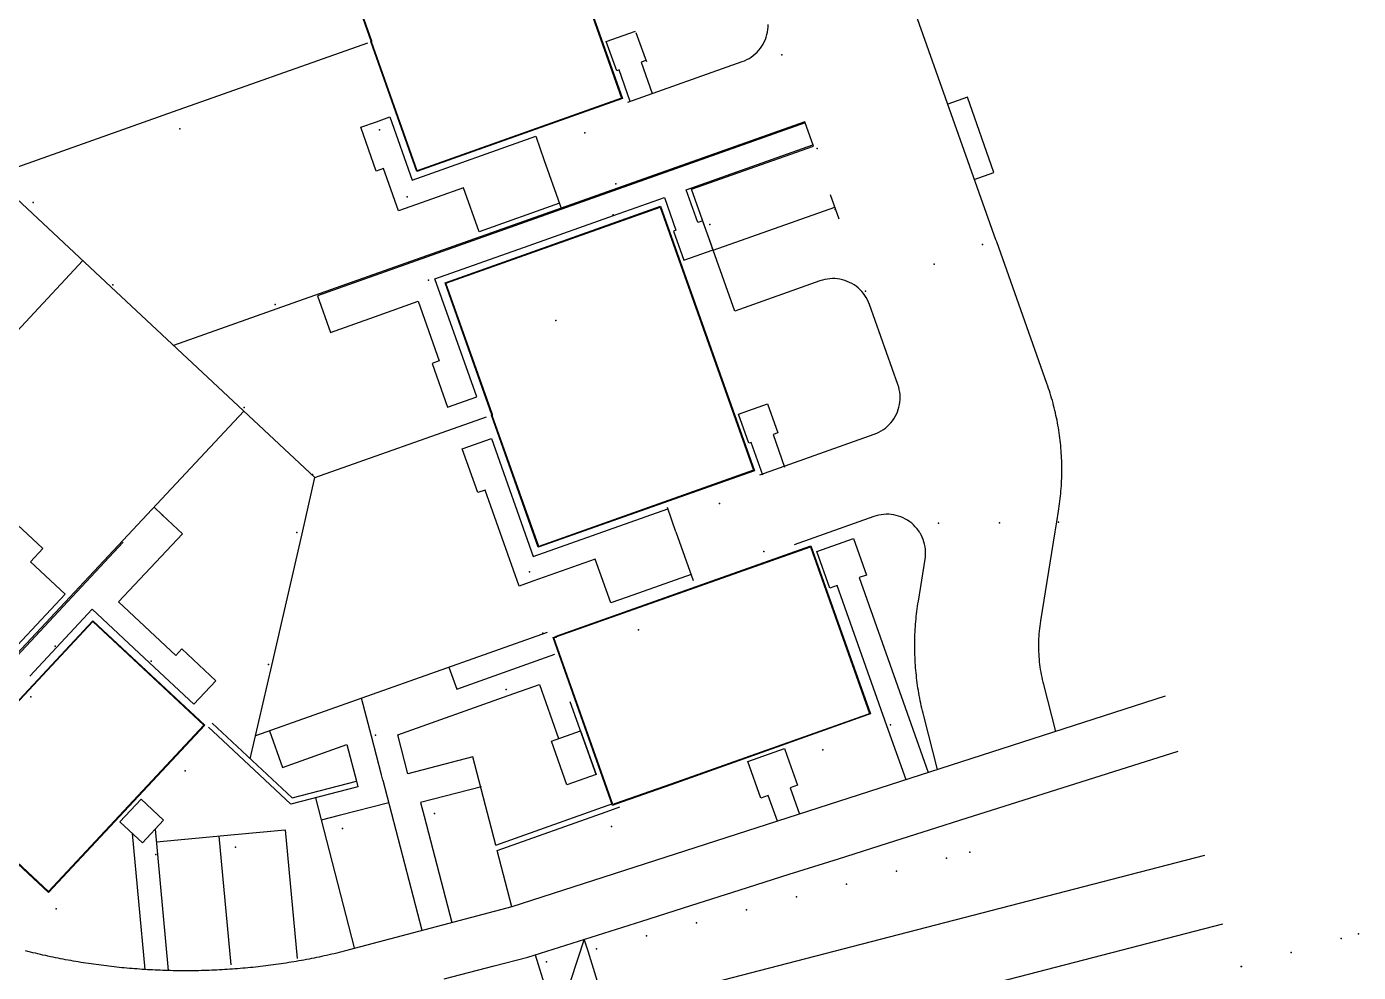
# Model space of a CAD drawing. Extents: x 0 to 368707, y -1 to 358204.
# Drawn here: x 368386.2 to 368437.7, y 357756.5 to 357793.1 of the extents above; entities that cross this region are included whole.
import ezdxf

# ---------------------------------------------------------------- set-up
doc = ezdxf.new("R2010")
doc.units = 0
doc.header["$MEASUREMENT"] = 0
for name, color, linetype in [('3D_LINES', 3, 'Continuous'), ('3D_Points', 1, 'Continuous'), ('PLOTS EXTERNAL LEVEL', 6, 'Continuous'), ('PLOTS FFL', 5, 'Continuous')]:
    doc.layers.add(name, color=color, linetype=linetype)

msp = doc.modelspace()

# ---------------------------------------------------------------- linework, layer by layer
at = {"layer": '3D_LINES'}
for points in [[(368426.042, 357765.847, 53.625), (368425.572, 357767.66, 53.625), (368425.548, 357767.757, 53.625), (368425.525, 357767.854, 53.625), (368425.505, 357767.951, 53.625), (368425.485, 357768.048, 53.625), (368425.468, 357768.146, 53.625), (368425.452, 357768.244, 53.625), (368425.437, 357768.342, 53.625), (368425.424, 357768.44, 53.625), (368425.413, 357768.539, 53.625), (368425.404, 357768.638, 53.625), (368425.396, 357768.737, 53.625), (368425.389, 357768.836, 53.625), (368425.385, 357768.935, 53.625), (368425.382, 357769.034, 53.625), (368425.381, 357769.134, 53.625), (368425.381, 357769.233, 53.625), (368425.383, 357769.332, 53.625), (368425.386, 357769.431, 53.625), (368425.392, 357769.531, 53.625), (368425.398, 357769.63, 53.625), (368425.407, 357769.728, 53.625), (368425.417, 357769.827, 53.625), (368425.429, 357769.926, 53.625), (368425.442, 357770.024, 53.625), (368425.457, 357770.122, 53.625), (368426.014, 357773.567, 53.625), (368426.078, 357773.961, 53.625), (368426.144, 357774.371, 53.625), (368426.159, 357774.468, 53.625), (368426.174, 357774.565, 53.625), (368426.187, 357774.662, 53.625), (368426.199, 357774.76, 53.625), (368426.211, 357774.857, 53.625), (368426.221, 357774.955, 53.625), (368426.23, 357775.053, 53.625), (368426.239, 357775.151, 53.625), (368426.247, 357775.249, 53.625), (368426.253, 357775.347, 53.625), (368426.259, 357775.445, 53.625), (368426.263, 357775.543, 53.625), (368426.267, 357775.641, 53.625), (368426.27, 357775.739, 53.625), (368426.271, 357775.837, 53.625), (368426.272, 357775.936, 53.625), (368426.272, 357776.034, 53.625), (368426.271, 357776.132, 53.625), (368426.269, 357776.23, 53.625), (368426.266, 357776.328, 53.625), (368426.262, 357776.427, 53.625), (368426.257, 357776.525, 53.625), (368426.251, 357776.623, 53.625), (368426.244, 357776.721, 53.625), (368426.236, 357776.819, 53.625), (368426.227, 357776.916, 53.625), (368426.217, 357777.014, 53.625), (368426.207, 357777.112, 53.625), (368426.195, 357777.209, 53.625), (368426.182, 357777.307, 53.625), (368426.168, 357777.404, 53.625), (368426.154, 357777.501, 53.625), (368426.138, 357777.598, 53.625), (368426.122, 357777.695, 53.625), (368426.104, 357777.792, 53.625), (368426.086, 357777.888, 53.625), (368426.067, 357777.984, 53.625), (368426.046, 357778.081, 53.625), (368426.025, 357778.177, 53.625), (368426.003, 357778.272, 53.625), (368425.98, 357778.368, 53.625), (368425.956, 357778.463, 53.625), (368425.931, 357778.558, 53.625), (368425.905, 357778.653, 53.625), (368425.878, 357778.747, 53.625), (368425.85, 357778.841, 53.625), (368425.822, 357778.935, 53.625), (368425.792, 357779.029, 53.627), (368425.761, 357779.122, 53.629), (368425.73, 357779.215, 53.631), (368425.698, 357779.308, 53.633), (368423.752, 357784.795, 53.75), (368423.723, 357784.878, 53.75), (368420.405, 357794.237, 53.875)], [(368409.474, 357790.199, 53.75), (368413.904, 357791.77, 53.875), (368413.996, 357791.805, 53.875), (368414.085, 357791.847, 53.875), (368414.171, 357791.894, 53.875), (368414.253, 357791.947, 53.875), (368414.332, 357792.006, 53.875), (368414.407, 357792.069, 53.875), (368414.478, 357792.137, 53.875), (368414.544, 357792.21, 53.875), (368414.605, 357792.286, 53.875), (368414.661, 357792.367, 53.875), (368414.712, 357792.451, 53.875), (368414.757, 357792.538, 53.875), (368414.797, 357792.628, 53.875), (368414.83, 357792.72, 53.875), (368414.857, 357792.815, 53.875), (368414.878, 357792.91, 53.875), (368414.893, 357793.008, 53.875), (368414.901, 357793.105, 53.85), (368414.903, 357793.203, 53.85)], [(368409.569, 357790.233, 53.75), (368409.138, 357791.448, 53.75), (368409.043, 357791.415, 53.75), (368408.642, 357792.546, 53.75), (368409.773, 357792.947, 53.95)], [(368409.79, 357792.9, 53.95), (368409.84, 357792.758, 53.95), (368410.141, 357791.91, 53.75), (368410.191, 357791.769, 53.75)], [(368384.871, 357787.349, 53.7), (368391.893, 357789.839, 53.725), (368399.406, 357792.502, 53.75)], [(368410.174, 357791.816, 53.75), (368409.986, 357791.749, 53.75), (368410.417, 357790.533, 53.75)], [(368422.885, 357787.207, 53.75), (368423.646, 357787.473, 53.75), (368422.622, 357790.394, 53.875), (368421.862, 357790.128, 53.875)], [(368381.934, 357790.095, 53.75), (368382.722, 357789.358, 53.75), (368386.228, 357786.08, 53.7), (368389.464, 357783.055, 53.65), (368397.363, 357775.67, 53.7)], [(368406.828, 357786.29, 53.65), (368403.718, 357785.188, 53.65), (368403.117, 357786.884, 53.75), (368401.07, 357786.159, 53.75), (368400.6, 357785.992, 53.75), (368400.019, 357787.632, 53.75), (368399.736, 357787.532, 53.75), (368399.135, 357789.228, 53.75), (368399.747, 357789.445, 53.75), (368400.266, 357789.629, 53.75), (368401.131, 357787.188, 53.75), (368405.91, 357788.882, 53.75), (368406.081, 357788.398, 53.75), (368406.227, 357787.987, 53.75)], [(368416.337, 357789.396, 53.82), (368397.468, 357782.707, 53.725), (368397.969, 357781.293, 53.725), (368399.666, 357781.894, 53.65), (368401.362, 357782.496, 53.65), (368402.178, 357780.193, 53.65), (368401.896, 357780.093, 53.65), (368402.497, 357778.396, 53.65), (368403.628, 357778.797, 53.8), (368402.01, 357783.362, 53.65), (368405.662, 357784.657, 53.8), (368408.915, 357785.81, 53.65), (368410.889, 357786.51, 53.65), (368411.336, 357785.247, 53.65), (368411.242, 357785.213, 53.65), (368411.643, 357784.082, 53.65), (368412.774, 357784.483, 53.65)], [(368414.585, 357775.783, 53.65), (368419.015, 357777.354, 53.625), (368419.106, 357777.389, 53.625), (368419.195, 357777.431, 53.625), (368419.281, 357777.479, 53.625), (368419.364, 357777.532, 53.625), (368419.443, 357777.59, 53.625), (368419.518, 357777.653, 53.625), (368419.589, 357777.721, 53.625), (368419.655, 357777.794, 53.625), (368419.716, 357777.87, 53.625), (368419.772, 357777.951, 53.625), (368419.823, 357778.035, 53.625), (368419.868, 357778.122, 53.625), (368419.907, 357778.212, 53.625), (368419.941, 357778.304, 53.625), (368419.968, 357778.399, 53.75), (368419.989, 357778.495, 53.75), (368420.003, 357778.592, 53.75), (368420.012, 357778.689, 53.75), (368420.014, 357778.788, 53.75), (368420.009, 357778.886, 53.75), (368419.998, 357778.983, 53.75), (368419.981, 357779.08, 53.75), (368419.957, 357779.175, 53.75), (368419.928, 357779.269, 53.75), (368418.827, 357782.374, 53.75), (368418.791, 357782.466, 53.75), (368418.749, 357782.554, 53.75), (368418.702, 357782.64, 53.75), (368418.649, 357782.723, 53.75), (368418.59, 357782.802, 53.75), (368418.527, 357782.877, 53.75), (368418.459, 357782.948, 53.75), (368418.387, 357783.014, 53.75), (368418.31, 357783.075, 53.75), (368418.229, 357783.131, 53.75), (368418.145, 357783.182, 53.75), (368418.058, 357783.227, 53.75), (368417.968, 357783.266, 53.75), (368417.876, 357783.3, 53.75), (368417.781, 357783.327, 53.75), (368417.686, 357783.348, 53.75), (368417.589, 357783.363, 53.75), (368417.491, 357783.371, 53.75), (368417.393, 357783.373, 53.75), (368417.295, 357783.368, 53.75), (368417.197, 357783.357, 53.75), (368417.1, 357783.34, 53.75), (368417.005, 357783.317, 53.75), (368416.912, 357783.287, 53.75), (368413.613, 357782.117, 53.65), (368411.942, 357786.83, 53.65), (368416.655, 357788.501, 53.82), (368416.321, 357789.443, 53.82), (368409.073, 357786.874, 53.65), (368406.895, 357786.102, 53.65)], [(368412.373, 357785.614, 53.65), (368412.185, 357785.547, 53.65), (368411.737, 357786.81, 53.65), (368416.638, 357788.548, 53.82)], [(368406.227, 357787.987, 53.75), (368406.912, 357786.055, 53.65)], [(368417.657, 357785.673, 53.8), (368417.323, 357786.616, 53.8)], [(368406.895, 357786.102, 53.65), (368395.887, 357782.199, 53.725), (368391.894, 357780.784, 53.65)], [(368412.777, 357784.474, 53.65), (368417.49, 357786.144, 53.8)], [(368412.757, 357784.53, 53.65), (368412.707, 357784.672, 53.65), (368412.407, 357785.52, 53.65), (368412.356, 357785.661, 53.65)], [(368388.379, 357784.069, 53.65), (368384.442, 357779.857, 53.6), (368381.383, 357776.585, 53.6)], [(368414.696, 357775.769, 53.65), (368414.248, 357777.032, 53.65), (368414.154, 357776.999, 53.65), (368413.753, 357778.13, 53.65), (368414.884, 357778.531, 53.65), (368415.285, 357777.4, 53.65), (368415.097, 357777.333, 53.65), (368415.544, 357776.07, 53.65)], [(368384.176, 357770.004, 53.6), (368385.637, 357768.638, 53.6), (368394.614, 357778.24, 53.7)], [(368394.861, 357764.792, 53.45), (368395.692, 357768.405, 53.5), (368396.864, 357773.498, 53.7), (368397.363, 357775.67, 53.7), (368404.008, 357778.025, 53.8)], [(368411.922, 357771.922, 53.7), (368409.445, 357771.043, 53.7), (368408.812, 357770.819, 53.7), (368408.211, 357772.515, 53.65), (368405.796, 357771.66, 53.65), (368405.27, 357771.473, 53.65), (368403.952, 357775.189, 53.65), (368403.67, 357775.089, 53.65), (368403.068, 357776.786, 53.65), (368404.199, 357777.187, 53.65), (368405.817, 357772.622, 53.65), (368411.02, 357774.466, 53.65)], [(368385.477, 357768.788, 53.6), (368387.697, 357771.162, 53.45), (368386.359, 357772.412, 53.6), (368386.837, 357772.923, 53.6), (368385.469, 357774.202, 53.6), (368385.674, 357774.421, 53.6), (368384.359, 357775.651, 53.6), (368383.573, 357774.81, 53.6), (368383.54, 357774.774, 53.6), (368385.565, 357772.881, 53.6), (368384.271, 357771.496, 53.6), (368379.439, 357766.328, 53.6)], [(368391.137, 357774.521, 53.5), (368391.466, 357774.213, 53.5), (368392.233, 357773.496, 53.5), (368391.003, 357772.181, 53.5), (368389.765, 357770.857, 53.45), (368391.98, 357768.785, 53.45), (368392.219, 357769.041, 53.45), (368393.534, 357767.812, 53.5), (368392.681, 357766.899, 53.45), (368390.966, 357768.502, 53.45), (368388.748, 357770.575, 53.45), (368387.363, 357769.093, 53.45), (368386.331, 357767.989, 53.6)], [(368411.338, 357773.571, 53.65), (368411.004, 357774.513, 53.65)], [(368421.466, 357764.371, 53.45), (368420.925, 357766.457, 53.45), (368420.901, 357766.553, 53.45), (368420.877, 357766.65, 53.45), (368420.855, 357766.746, 53.45), (368420.833, 357766.843, 53.45), (368420.812, 357766.94, 53.45), (368420.792, 357767.038, 53.45), (368420.773, 357767.135, 53.45), (368420.755, 357767.233, 53.45), (368420.737, 357767.33, 53.45), (368420.721, 357767.428, 53.45), (368420.705, 357767.526, 53.45), (368420.691, 357767.625, 53.45), (368420.677, 357767.723, 53.45), (368420.664, 357767.821, 53.45), (368420.652, 357767.92, 53.45), (368420.641, 357768.019, 53.45), (368420.631, 357768.117, 53.45), (368420.622, 357768.216, 53.45), (368420.614, 357768.315, 53.45), (368420.607, 357768.414, 53.45), (368420.6, 357768.513, 53.45), (368420.595, 357768.612, 53.45), (368420.59, 357768.712, 53.45), (368420.586, 357768.811, 53.45), (368420.583, 357768.91, 53.45), (368420.582, 357769.009, 53.45), (368420.581, 357769.109, 53.45), (368420.581, 357769.208, 53.45), (368420.581, 357769.307, 53.45), (368420.583, 357769.406, 53.45), (368420.586, 357769.506, 53.45), (368420.589, 357769.605, 53.45), (368420.594, 357769.704, 53.45), (368420.599, 357769.803, 53.45), (368420.606, 357769.902, 53.45), (368420.613, 357770.001, 53.625), (368420.621, 357770.1, 53.625), (368420.63, 357770.199, 53.625), (368420.64, 357770.298, 53.625), (368420.651, 357770.397, 53.625), (368420.663, 357770.495, 53.625), (368420.675, 357770.594, 53.625), (368420.689, 357770.692, 53.625), (368420.703, 357770.79, 53.625), (368420.719, 357770.888, 53.625), (368420.981, 357772.512, 53.625), (368420.994, 357772.608, 53.625), (368421, 357772.705, 53.625), (368421, 357772.802, 53.625), (368420.993, 357772.899, 53.625), (368420.981, 357772.995, 53.625), (368420.962, 357773.091, 53.625), (368420.937, 357773.185, 53.625), (368420.906, 357773.277, 53.625), (368420.869, 357773.366, 53.625), (368420.826, 357773.454, 53.625), (368420.798, 357773.503, 53.625), (368420.778, 357773.538, 53.625), (368420.724, 357773.619, 53.625), (368420.666, 357773.696, 53.625), (368420.602, 357773.77, 53.625), (368420.534, 357773.839, 53.625), (368420.461, 357773.903, 53.625), (368420.385, 357773.963, 53.625), (368420.305, 357774.018, 53.625), (368420.221, 357774.067, 53.625), (368420.134, 357774.111, 53.625), (368420.045, 357774.149, 53.625), (368419.953, 357774.181, 53.625), (368419.86, 357774.208, 53.625), (368419.765, 357774.228, 53.625), (368419.669, 357774.242, 53.625), (368419.572, 357774.25, 53.625), (368419.475, 357774.251, 53.625), (368419.378, 357774.246, 53.625), (368419.282, 357774.235, 53.625), (368419.186, 357774.218, 53.625), (368419.092, 357774.195, 53.625), (368418.999, 357774.165, 53.625), (368415.906, 357773.069, 53.55)], [(368389.944, 357773.172, 53.5), (368381.699, 357764.352, 53.5)], [(368411.338, 357773.571, 53.65), (368412.006, 357771.686, 53.7)], [(368420.243, 357763.976, 53.45), (368419.505, 357766.058, 53.45), (368417.577, 357771.499, 53.55), (368417.294, 357771.398, 53.55), (368416.793, 357772.812, 53.55), (368418.206, 357773.313, 53.625), (368418.708, 357771.9, 53.625), (368418.425, 357771.799, 53.625), (368421.1, 357764.253, 53.45)], [(368406.349, 357769.68, 53.55), (368395.065, 357765.68, 53.5)], [(368402.553, 357768.335, 53.55), (368402.854, 357767.487, 53.55), (368406.65, 357768.832, 53.55)], [(368400.962, 357764.211, 53.5), (368400.57, 357765.722, 53.55), (368404.844, 357767.237, 53.55), (368406.055, 357767.666, 53.55), (368406.797, 357765.574, 53.55)], [(368430.274, 357767.212, 53.359), (368404.983, 357759.054, 53.359), (368398.691, 357757.389, 53.308), (368398.594, 357757.364, 53.308), (368398.498, 357757.34, 53.308), (368398.401, 357757.316, 53.308), (368398.304, 357757.292, 53.308), (368398.207, 357757.269, 53.308), (368398.11, 357757.246, 53.308), (368398.013, 357757.224, 53.308), (368397.915, 357757.201, 53.308), (368397.818, 357757.18, 53.308), (368397.721, 357757.158, 53.308), (368397.623, 357757.137, 53.308), (368397.526, 357757.117, 53.308), (368397.428, 357757.097, 53.308), (368397.33, 357757.077, 53.308), (368397.232, 357757.057, 53.307), (368397.135, 357757.038, 53.307), (368397.037, 357757.02, 53.307), (368396.939, 357757.001, 53.307), (368396.84, 357756.983, 53.307), (368396.742, 357756.966, 53.307), (368396.644, 357756.949, 53.307), (368396.546, 357756.932, 53.307), (368396.447, 357756.916, 53.307), (368396.349, 357756.9, 53.307), (368396.25, 357756.884, 53.307), (368396.152, 357756.869, 53.307), (368396.053, 357756.854, 53.307), (368395.955, 357756.84, 53.307), (368395.856, 357756.826, 53.307), (368395.757, 357756.812, 53.307), (368395.658, 357756.799, 53.307), (368395.559, 357756.786, 53.312), (368395.46, 357756.774, 53.312), (368395.361, 357756.762, 53.312), (368395.262, 357756.75, 53.312), (368395.163, 357756.739, 53.312), (368395.064, 357756.728, 53.312), (368394.965, 357756.717, 53.312), (368394.866, 357756.707, 53.312), (368394.766, 357756.698, 53.312), (368394.667, 357756.688, 53.312), (368394.568, 357756.679, 53.312), (368394.469, 357756.671, 53.312), (368394.369, 357756.663, 53.312), (368394.27, 357756.655, 53.312), (368394.17, 357756.648, 53.312), (368394.071, 357756.641, 53.312), (368393.971, 357756.634, 53.312), (368393.872, 357756.628, 53.322), (368393.772, 357756.622, 53.322), (368393.673, 357756.617, 53.322), (368393.573, 357756.612, 53.322), (368393.473, 357756.607, 53.322), (368393.374, 357756.603, 53.322), (368393.274, 357756.599, 53.322), (368393.174, 357756.596, 53.322), (368393.075, 357756.593, 53.322), (368392.975, 357756.59, 53.322), (368392.875, 357756.588, 53.322), (368392.776, 357756.586, 53.322), (368392.676, 357756.585, 53.322), (368392.576, 357756.584, 53.322), (368392.477, 357756.583, 53.322), (368392.377, 357756.583, 53.322), (368392.277, 357756.583, 53.322), (368392.177, 357756.583, 53.336), (368392.078, 357756.584, 53.336), (368391.978, 357756.586, 53.336), (368391.878, 357756.587, 53.336), (368391.779, 357756.589, 53.336), (368391.679, 357756.592, 53.336), (368391.579, 357756.595, 53.336), (368391.479, 357756.598, 53.336), (368391.38, 357756.602, 53.336), (368391.28, 357756.606, 53.336), (368391.181, 357756.61, 53.336), (368391.081, 357756.615, 53.336), (368390.981, 357756.62, 53.336), (368390.882, 357756.626, 53.336), (368390.782, 357756.632, 53.336), (368390.683, 357756.638, 53.336), (368390.583, 357756.645, 53.356), (368390.484, 357756.653, 53.356), (368390.384, 357756.66, 53.356), (368390.285, 357756.668, 53.356), (368390.186, 357756.677, 53.356), (368390.086, 357756.685, 53.356), (368389.987, 357756.694, 53.356), (368389.888, 357756.704, 53.356), (368389.788, 357756.714, 53.356), (368389.689, 357756.724, 53.356), (368389.59, 357756.735, 53.356), (368389.491, 357756.746, 53.356), (368389.392, 357756.758, 53.356), (368389.293, 357756.77, 53.356), (368389.194, 357756.782, 53.356), (368389.095, 357756.795, 53.356), (368388.996, 357756.808, 53.356), (368388.897, 357756.821, 53.38), (368388.799, 357756.835, 53.38), (368388.7, 357756.849, 53.38), (368388.601, 357756.864, 53.38), (368388.503, 357756.879, 53.38), (368388.404, 357756.895, 53.45), (368388.306, 357756.91, 53.45), (368388.207, 357756.927, 53.45), (368388.109, 357756.943, 53.45), (368388.011, 357756.96, 53.45), (368387.913, 357756.977, 53.45), (368387.814, 357756.995, 53.45), (368387.716, 357757.013, 53.45), (368387.618, 357757.032, 53.45), (368387.521, 357757.051, 53.45), (368387.423, 357757.07, 53.45), (368387.325, 357757.09, 53.45), (368387.227, 357757.11, 53.45), (368387.13, 357757.13, 53.45), (368387.032, 357757.151, 53.45), (368386.951, 357757.169, 53.45), (368386.935, 357757.172, 53.45), (368386.837, 357757.194, 53.45), (368386.74, 357757.216, 53.45), (368386.643, 357757.238, 53.45), (368386.546, 357757.261, 53.45), (368386.449, 357757.284, 53.45), (368386.352, 357757.308, 53.45), (368386.255, 357757.332, 53.45), (368386.158, 357757.356, 53.45)], [(368399.94, 357764.168, 53.55), (368399.554, 357765.658, 53.55), (368399.171, 357767.136, 53.55)], [(368408.246, 357764.178, 53.55), (368407.115, 357763.777, 53.55), (368406.514, 357765.474, 53.55), (368407.645, 357765.875, 53.55), (368408.246, 357764.178, 53.55), (368407.249, 357766.991, 53.55)], [(368393.386, 357766.171, 53.45), (368396.485, 357763.274, 53.5), (368398.972, 357763.918, 53.5), (368399.026, 357763.709, 53.5), (368396.43, 357763.037, 53.5), (368393.607, 357765.677, 53.45), (368393.242, 357766.018, 53.45)], [(368395.603, 357765.871, 53.5), (368396.104, 357764.457, 53.5), (368398.603, 357765.343, 53.55), (368398.972, 357763.918, 53.5)], [(368404.362, 357761.451, 53.5), (368403.479, 357764.863, 53.5), (368400.962, 357764.211, 53.5)], [(368402.36, 357756.274, 53.324), (368404.296, 357756.775, 53.339), (368405.606, 357757.114, 53.359), (368410.012, 357758.51, 53.409), (368411.916, 357759.113, 53.434), (368413.819, 357759.717, 53.459), (368415.723, 357760.32, 53.484), (368417.627, 357760.923, 53.508), (368419.531, 357761.526, 53.53), (368421.435, 357762.13, 53.549), (368422.323, 357762.411, 53.556), (368430.771, 357765.088, 53.556)], [(368415.261, 357762.37, 53.484), (368414.907, 357763.37, 53.475), (368414.624, 357763.269, 53.475), (368414.123, 357764.683, 53.475), (368415.537, 357765.184, 53.475), (368415.717, 357764.676, 53.475), (368416.038, 357763.771, 53.475), (368415.755, 357763.67, 53.475), (368416.118, 357762.646, 53.475)], [(368399.994, 357763.96, 53.55), (368399.94, 357764.168, 53.55)], [(368399.994, 357763.96, 53.55), (368401.498, 357758.152, 53.324)], [(368403.807, 357763.708, 53.5), (368401.456, 357763.099, 53.5), (368401.594, 357762.567, 53.5), (368402.66, 357758.453, 53.324)], [(368390.633, 357763.226, 53.45), (368391.509, 357762.407, 53.6), (368390.69, 357761.53, 53.6), (368389.813, 357762.35, 53.6), (368390.633, 357763.226, 53.45)], [(368397.38, 357763.283, 53.5), (368398.884, 357757.475, 53.308)], [(368400.219, 357763.089, 53.5), (368398.298, 357762.591, 53.5), (368397.605, 357762.412, 53.5)], [(368404.362, 357761.451, 53.5), (368408.896, 357763.058, 53.55)], [(368404.416, 357761.242, 53.5), (368408.639, 357762.739, 53.55), (368409.17, 357762.927, 53.55)], [(368390.795, 357756.631, 53.336), (368390.303, 357761.891, 53.6)], [(368391.703, 357756.592, 53.336), (368391.282, 357761.09, 53.6), (368391.191, 357762.066, 53.6)], [(368391.237, 357761.571, 53.6), (368394.25, 357761.852, 53.55), (368396.216, 357762.036, 53.55), (368396.681, 357757.058, 53.307)], [(368393.641, 357761.795, 53.55), (368394.106, 357756.817, 53.312)], [(368404.983, 357759.054, 53.359), (368404.416, 357761.242, 53.5)], [(368399.882, 357752.791, 53.308), (368431.813, 357761.061, 53.594)], [(368400.571, 357750.129, 53.308), (368432.503, 357758.399, 53.594)], [(368409.415, 357752.557, 53.384), (368407.935, 357757.337, 53.384), (368407.788, 357757.811, 53.384), (368406.721, 357754.583, 53.359), (368409.415, 357752.557, 53.384)], [(368405.883, 357757.202, 53.359), (368405.998, 357756.832, 53.359), (368407.51, 357751.948, 53.359)]]:
    msp.add_polyline3d(points, dxfattribs=at)
at = {"layer": '3D_Points'}
for p in [(368415.441, 357792.03, 53.875), (368392.132, 357789.165, 53.725), (368399.857, 357789.136, 53.75), (368407.809, 357789.011, 53.75), (368416.809, 357788.404, 53.82), (368409.012, 357787.045, 53.65), (368400.936, 357786.536, 53.75), (368386.453, 357786.32, 53.7), (368417.501, 357786.052, 53.8), (368408.903, 357785.843, 53.65), (368412.645, 357785.468, 53.65), (368423.199, 357784.692, 53.75), (368421.331, 357783.936, 53.8), (368389.54, 357783.137, 53.65), (368401.762, 357783.308, 53.65), (368418.677, 357782.888, 53.75), (368395.826, 357782.373, 53.725), (368406.692, 357781.753, 53.8), (368394.63, 357778.382, 53.7), (368397.267, 357775.789, 53.7), (368413.027, 357774.664, 53.65), (368391.466, 357774.213, 53.5), (368421.501, 357773.905, 53.625), (368423.858, 357773.916, 53.685), (368426.14, 357773.951, 53.625), (368396.658, 357773.546, 53.7), (368414.736, 357772.816, 53.55), (368405.665, 357772.03, 53.65), (368406.19, 357769.647, 53.55), (368409.893, 357769.78, 53.7), (368387.312, 357769.141, 53.45), (368391.023, 357768.563, 53.45), (368395.566, 357768.434, 53.5), (368404.761, 357767.47, 53.55), (368386.371, 357767.184, 53.6), (368419.636, 357766.104, 53.45), (368399.707, 357765.698, 53.55), (368417.018, 357765.137, 53.475), (368392.346, 357764.328, 53.45), (368401.99, 357762.67, 53.5), (368398.427, 357762.091, 53.5), (368408.841, 357762.17, 53.55), (368394.296, 357761.367, 53.55), (368391.204, 357761.083, 53.6), (368421.811, 357760.944, 53.549), (368422.713, 357761.179, 53.556), (368419.874, 357760.445, 53.53), (368417.938, 357759.941, 53.508), (368416.001, 357759.442, 53.484), (368387.347, 357758.987, 53.45), (368414.066, 357758.938, 53.459), (368412.129, 357758.439, 53.434), (368410.194, 357757.935, 53.409), (368437.078, 357757.832, 53.592), (368437.749, 357758.009, 53.589), (368408.257, 357757.436, 53.384), (368435.151, 357757.296, 53.595), (368406.322, 357756.932, 53.359), (368433.216, 357756.746, 53.594), (368433.227, 357756.749, 53.594)]:
    msp.add_point(p, dxfattribs=at)
at = {"layer": 'PLOTS EXTERNAL LEVEL'}
for points in [[(368407.484, 357795.366, 53.95), (368409.266, 357790.338, 53.75), (368409.266, 357790.337, 53.75), (368409.266, 357790.337, 53.75), (368401.311, 357787.517, 53.75), (368401.311, 357787.517, 53.75), (368401.311, 357787.517, 53.75), (368399.528, 357792.545, 53.75), (368399.528, 357792.545, 53.75), (368399.528, 357792.546, 53.75), (368399.544, 357792.551, 53.75), (368399.544, 357792.551, 53.75), (368399.545, 357792.551, 53.75), (368399.545, 357792.552, 53.75), (368399.546, 357792.552, 53.75), (368399.546, 357792.553, 53.75), (368399.546, 357792.553, 53.75), (368399.547, 357792.554, 53.75), (368399.547, 357792.554, 53.75), (368399.547, 357792.555, 53.75), (368399.547, 357792.555, 53.75), (368399.547, 357792.556, 53.75), (368399.548, 357792.556, 53.75), (368399.548, 357792.557, 53.75), (368399.547, 357792.557, 53.75), (368399.547, 357792.558, 53.75), (368399.547, 357792.559, 53.75), (368397.767, 357797.581, 53.75)], [(368402.403, 357783.215, 53.65), (368402.403, 357783.215, 53.65), (368410.743, 357786.172, 53.65), (368410.743, 357786.172, 53.65), (368410.743, 357786.172, 53.65), (368412.557, 357781.056, 53.65), (368414.371, 357775.938, 53.65), (368414.371, 357775.938, 53.65), (368414.371, 357775.938, 53.65), (368406.01, 357772.974, 53.65), (368406.009, 357772.974, 53.65), (368406.009, 357772.974, 53.65), (368404.195, 357778.092, 53.8), (368404.195, 357778.092, 53.8), (368404.195, 357778.092, 53.8), (368404.211, 357778.097, 53.8), (368404.211, 357778.098, 53.8), (368404.212, 357778.098, 53.8), (368404.212, 357778.098, 53.8), (368404.213, 357778.098, 53.8), (368404.213, 357778.099, 53.8), (368404.214, 357778.099, 53.8), (368404.214, 357778.1, 53.8), (368404.214, 357778.1, 53.8), (368404.215, 357778.101, 53.8), (368404.215, 357778.101, 53.8), (368404.215, 357778.102, 53.8), (368404.215, 357778.103, 53.8), (368404.215, 357778.103, 53.8), (368404.215, 357778.104, 53.8), (368404.215, 357778.104, 53.8), (368404.215, 357778.105, 53.8), (368402.403, 357783.215, 53.65), (368402.403, 357783.215, 53.65)], [(368406.579, 357769.481, 53.55), (368406.579, 357769.481, 53.55), (368406.697, 357769.523, 53.55), (368406.697, 357769.523, 53.55), (368406.698, 357769.523, 53.55), (368406.698, 357769.524, 53.55), (368406.699, 357769.524, 53.55), (368406.699, 357769.525, 53.55), (368406.7, 357769.525, 53.55), (368406.7, 357769.525, 53.55), (368406.7, 357769.526, 53.55), (368406.7, 357769.527, 53.55), (368406.701, 357769.527, 53.55), (368406.701, 357769.528, 53.55), (368406.701, 357769.528, 53.55), (368406.701, 357769.529, 53.55), (368406.701, 357769.529, 53.55), (368406.701, 357769.53, 53.55), (368406.701, 357769.531, 53.55), (368406.699, 357769.535, 53.55), (368406.699, 357769.535, 53.55), (368406.699, 357769.536, 53.55), (368416.556, 357773.03, 53.55), (368416.556, 357773.03, 53.55), (368416.556, 357773.03, 53.55), (368418.863, 357766.523, 53.45), (368418.863, 357766.523, 53.45), (368418.863, 357766.523, 53.45), (368418.754, 357766.484, 53.45), (368418.754, 357766.484, 53.45), (368411.147, 357763.787, 53.55), (368409.006, 357763.028, 53.55), (368409.006, 357763.028, 53.55), (368408.882, 357762.984, 53.55), (368408.882, 357762.984, 53.55), (368408.882, 357762.985, 53.55), (368406.579, 357769.481, 53.55), (368406.579, 357769.481, 53.55)], [(368382.72, 357763.658, 53.45), (368382.72, 357763.658, 53.45), (368388.772, 357770.131, 53.45), (368388.772, 357770.132, 53.45), (368388.772, 357770.131, 53.45), (368393.1, 357766.085, 53.45), (368393.1, 357766.085, 53.45), (368393.1, 357766.085, 53.45), (368387.048, 357759.612, 53.45), (368387.048, 357759.611, 53.45), (368387.048, 357759.612, 53.45), (368382.72, 357763.658, 53.45), (368382.72, 357763.658, 53.45)]]:
    msp.add_polyline3d(points, dxfattribs=at)
at = {"layer": 'PLOTS FFL'}
for points in [[(368407.46, 357795.358, 53.9), (368409.234, 357790.353, 53.9), (368401.326, 357787.549, 53.9), (368399.56, 357792.531, 53.9), (368399.561, 357792.532, 53.9), (368399.561, 357792.533, 53.9), (368399.563, 357792.534, 53.9), (368399.564, 357792.535, 53.9), (368399.565, 357792.537, 53.9), (368399.566, 357792.537, 53.9), (368399.567, 357792.539, 53.9), (368399.567, 357792.54, 53.9), (368399.569, 357792.542, 53.9), (368399.569, 357792.542, 53.9), (368399.57, 357792.544, 53.9), (368399.57, 357792.545, 53.9), (368399.571, 357792.547, 53.9), (368399.571, 357792.548, 53.9), (368399.572, 357792.55, 53.9), (368399.572, 357792.551, 53.9), (368399.572, 357792.553, 53.9), (368399.572, 357792.554, 53.9), (368399.573, 357792.556, 53.9), (368399.573, 357792.557, 53.9), (368399.572, 357792.559, 53.9), (368399.572, 357792.56, 53.9), (368399.572, 357792.562, 53.9), (368399.572, 357792.563, 53.9), (368399.571, 357792.565, 53.9), (368399.571, 357792.566, 53.9), (368399.571, 357792.567, 53.9), (368397.798, 357797.566, 53.9)], [(368402.435, 357783.2, 53.8), (368410.728, 357786.14, 53.8), (368412.533, 357781.048, 53.8), (368414.339, 357775.953, 53.8), (368406.025, 357773.006, 53.8), (368404.227, 357778.077, 53.8), (368404.228, 357778.079, 53.8), (368404.229, 357778.079, 53.8), (368404.231, 357778.081, 53.8), (368404.231, 357778.081, 53.8), (368404.233, 357778.083, 53.8), (368404.233, 357778.083, 53.8), (368404.234, 357778.085, 53.8), (368404.235, 357778.086, 53.8), (368404.236, 357778.088, 53.8), (368404.236, 357778.089, 53.8), (368404.237, 357778.091, 53.8), (368404.238, 357778.091, 53.8), (368404.238, 357778.094, 53.8), (368404.239, 357778.094, 53.8), (368404.239, 357778.097, 53.8), (368404.239, 357778.097, 53.8), (368404.24, 357778.1, 53.8), (368404.24, 357778.1, 53.8), (368404.24, 357778.103, 53.8), (368404.24, 357778.103, 53.8), (368404.24, 357778.106, 53.8), (368404.24, 357778.106, 53.8), (368404.239, 357778.109, 53.8), (368404.239, 357778.109, 53.8), (368404.239, 357778.112, 53.8), (368404.239, 357778.112, 53.8), (368404.238, 357778.113, 53.8), (368402.435, 357783.2, 53.8)], [(368406.611, 357769.466, 53.7), (368406.705, 357769.499, 53.7), (368406.706, 357769.5, 53.7), (368406.707, 357769.5, 53.7), (368406.709, 357769.501, 53.7), (368406.71, 357769.501, 53.7), (368406.712, 357769.503, 53.7), (368406.712, 357769.503, 53.7), (368406.714, 357769.504, 53.7), (368406.715, 357769.505, 53.7), (368406.716, 357769.506, 53.7), (368406.717, 357769.507, 53.7), (368406.719, 357769.509, 53.7), (368406.719, 357769.509, 53.7), (368406.72, 357769.511, 53.7), (368406.721, 357769.512, 53.7), (368406.722, 357769.514, 53.7), (368406.722, 357769.514, 53.7), (368406.723, 357769.516, 53.7), (368406.724, 357769.517, 53.7), (368406.724, 357769.518, 53.7), (368416.541, 357772.998, 53.7), (368418.831, 357766.538, 53.7), (368418.745, 357766.508, 53.7), (368411.139, 357763.811, 53.7), (368408.997, 357763.052, 53.7), (368408.897, 357763.016, 53.7), (368406.611, 357769.466, 53.7)], [(368382.755, 357763.659, 53.6), (368388.773, 357770.096, 53.6), (368393.064, 357766.084, 53.6), (368387.047, 357759.647, 53.6), (368382.755, 357763.659, 53.6)]]:
    msp.add_polyline3d(points, dxfattribs=at)

doc.saveas('drawing.dxf')
